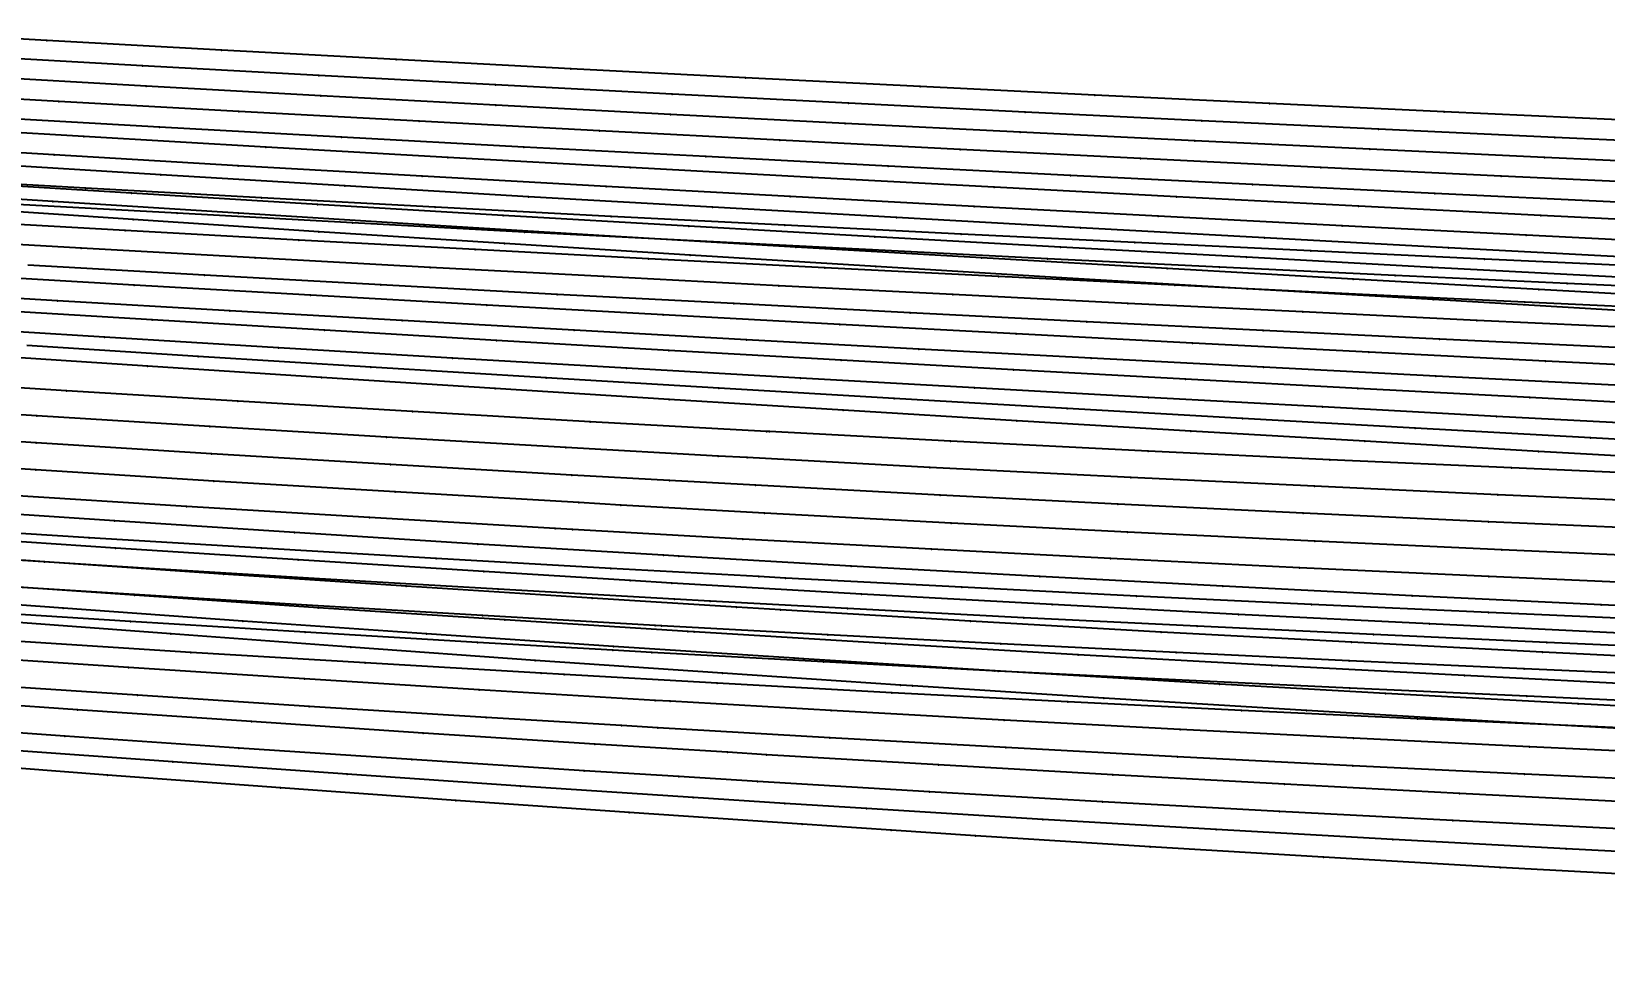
# Model space of a CAD drawing. Extents: x -2408 to 1029, y -526 to 2095.
# Drawn here: x -1537.6 to -1400.2, y 122.3 to 203.4 of the extents above; entities that cross this region are included whole.
import ezdxf

# ---------------------------------------------------------------- set-up
doc = ezdxf.new("R2010")
doc.units = 0

# ---------------------------------------------------------------- blocks, each defined once
blk = doc.blocks.new(' -30')
at = {"layer": '1'}
for points in [[(-670.25476, 274.029992), (-685.455338, 274.570903), (-700.850559, 275.130612), (-700.958405, 275.13464), (-716.031511, 275.698517), (-731.425494, 276.292017), (-746.605074, 276.894467), (-761.997639, 277.522856), (-777.175821, 278.159878), (-792.566917, 278.823549), (-807.743544, 279.49549), (-823.13305, 280.194691), (-838.308092, 280.90181), (-853.695957, 281.63683), (-868.869309, 282.379407), (-884.255389, 283.150527), (-899.427008, 283.928857), (-914.811212, 284.736362), (-929.981001, 285.55068), (-945.363241, 286.394851), (-960.743683, 287.25764)], [(-740.545866, -283.142199), (-755.919862, -282.450756), (-771.200627, -281.788465), (-786.597999, -281.140621), (-801.88015, -280.51132), (-817.299696, -279.884333), (-832.58227, -279.265012), (-848.022402, -278.63554), (-863.304405, -278.003055), (-878.763381, -277.348024), (-894.043868, -276.679726), (-909.520237, -275.975179), (-924.797993, -275.246623), (-940.074012, -274.48242), (-955.469032, -273.674483), (-957.810669, -273.548374), (-970.741257, -272.837722), (-985.991134, -271.970428), (-1001.25985, -271.072241), (-1016.303678, -270.159495), (-1031.56907, -269.206516)]]:
    blk.add_lwpolyline(points, dxfattribs=at)
at = {"layer": '14'}
for points in [[(-672.884642, 286.83089), (-688.15919, 287.376346), (-700.958176, 287.844696), (-704.484245, 287.973715), (-719.757559, 288.549921), (-735.030142, 289.143388), (-750.301972, 289.754185), (-765.57299, 290.382381), (-780.84325, 291.028048), (-796.112693, 291.691255), (-811.381297, 292.372071), (-826.64904, 293.070568), (-841.915902, 293.786813), (-857.181859, 294.520879), (-872.446892, 295.272833), (-887.710977, 296.042747), (-902.974095, 296.830689), (-918.236184, 297.636729), (-933.497299, 298.460939), (-948.757382, 299.303388), (-962.604523, 300.083733)], [(-733.375258, -270.761336), (-749.239609, -270.035024), (-765.105553, -269.338122), (-780.972669, -268.664248), (-796.840762, -268.007014), (-812.709408, -267.360039), (-828.578263, -266.71694), (-844.446979, -266.071333), (-860.315134, -265.416838), (-876.182533, -264.747066), (-892.048754, -264.055635), (-907.913451, -263.336164), (-923.7762, -262.582272), (-941.068247, -261.714579), (-956.86877, -260.880383), (-957.126389, -260.86647), (-972.553443, -260.016254), (-988.060526, -259.129009), (-1003.328049, -258.225478), (-1018.294121, -257.312485), (-1035.2909, -256.244481)]]:
    blk.add_lwpolyline(points, dxfattribs=at)
at = {"layer": '3'}
for p in [(-948.757382, 299.303388), (-933.497299, 298.460939), (-918.236184, 297.636729), (-902.974095, 296.830689), (-887.710977, 296.042747), (-872.446892, 295.272833), (-857.181859, 294.520879), (-841.915902, 293.786813), (-826.64904, 293.070568), (-945.363241, 286.394851), (-929.981001, 285.55068), (-914.811212, 284.736362), (-899.427008, 283.928857), (-884.255389, 283.150527), (-868.869309, 282.379407), (-853.695957, 281.63683), (-838.308092, 280.90181), (-823.13305, 280.194691), (-1018.294121, -257.312485), (-1003.328049, -258.225478), (-988.060526, -259.129009), (-972.553443, -260.016254), (-957.126389, -260.86647), (-956.86877, -260.880383), (-941.068247, -261.714579), (-923.7762, -262.582272), (-907.913451, -263.336164), (-892.048754, -264.055635), (-1016.303678, -270.159495), (-1001.25985, -271.072241), (-985.991134, -271.970428), (-970.741257, -272.837722), (-957.810669, -273.548374), (-955.469032, -273.674483), (-940.074012, -274.48242), (-924.797993, -275.246623), (-909.520237, -275.975179), (-894.043868, -276.679726)]:
    blk.add_point(p, dxfattribs=at)
at = {"layer": '4'}
for p in [(-957.126389, -260.86647), (-957.810669, -273.548374)]:
    blk.add_point(p, dxfattribs=at)
blk = doc.blocks.new(' -31')
at = {"layer": '1'}
for points in [[(-663.991401, 271.198233), (-679.384302, 271.773426), (-694.415989, 272.342519), (-700.958405, 272.5951), (-709.764956, 272.935074), (-724.795652, 273.529554), (-740.344061, 274.159765), (-755.173561, 274.775202), (-770.202478, 275.413489), (-785.549544, 276.080779), (-800.577175, 276.749601), (-815.923408, 277.448584), (-830.949565, 278.148891), (-846.294832, 278.880578), (-861.319423, 279.613387), (-876.663651, 280.378803), (-891.686577, 281.145113), (-907.02969, 281.945307), (-922.050825, 282.746123), (-937.392746, 283.582062), (-952.411943, 284.418389)], [(-736.937899, -285.790686), (-752.358094, -285.071968), (-767.404683, -284.398666), (-782.827206, -283.731496), (-798.250467, -283.081525), (-813.321694, -282.457211), (-828.745615, -281.823474), (-843.839067, -281.202679), (-859.262705, -280.56173), (-874.376563, -279.921436), (-889.798955, -279.249807), (-904.931591, -278.567229), (-920.351476, -277.841485), (-935.501224, -277.092704), (-950.917432, -276.292682), (-962.914429, -275.644817), (-966.01626, -275.473851), (-981.428758, -274.60417), (-996.558775, -273.719373), (-1011.967625, -272.788666), (-1027.153644, -271.843779)]]:
    blk.add_lwpolyline(points, dxfattribs=at)
at = {"layer": '14'}
for points in [[(-661.554576, 283.816431), (-676.992388, 284.392583), (-692.429955, 284.975729), (-700.958176, 285.304661), (-708.951361, 285.612984), (-724.387761, 286.223535), (-739.82349, 286.849095), (-755.258519, 287.489931), (-770.692819, 288.146307), (-786.12636, 288.818491), (-801.559115, 289.506749), (-816.991055, 290.211347), (-832.422151, 290.932552), (-847.852374, 291.670628), (-863.281695, 292.425844), (-878.710086, 293.198464), (-894.137517, 293.988756), (-909.563961, 294.796985), (-924.989389, 295.623417), (-940.413771, 296.46832), (-955.837078, 297.331958)], [(-733.758208, -273.228341), (-749.787063, -272.476186), (-765.817707, -271.756201), (-781.849769, -271.061654), (-797.882875, -270.38581), (-813.916575, -269.721941), (-829.95065, -269.063307), (-845.984649, -268.403178), (-862.018199, -267.734821), (-878.050928, -267.051504), (-894.082461, -266.346494), (-910.112427, -265.613057), (-926.140451, -264.84446), (-943.708059, -263.954536), (-959.67301, -263.103139), (-962.218704, -262.963848), (-975.521006, -262.220892), (-991.189569, -261.314786), (-1006.616222, -260.391812), (-1021.738486, -259.458959), (-1038.913005, -258.367476)]]:
    blk.add_lwpolyline(points, dxfattribs=at)
at = {"layer": '3'}
for p in [(-940.413771, 296.46832), (-924.989389, 295.623417), (-909.563961, 294.796985), (-894.137517, 293.988756), (-878.710086, 293.198464), (-863.281695, 292.425844), (-847.852374, 291.670628), (-832.422151, 290.932552), (-816.991055, 290.211347), (-937.392746, 283.582062), (-922.050825, 282.746123), (-907.02969, 281.945307), (-891.686577, 281.145113), (-876.663651, 280.378803), (-861.319423, 279.613387), (-846.294832, 278.880578), (-830.949565, 278.148891), (-815.923408, 277.448584), (-1021.738486, -259.458959), (-1006.616222, -260.391812), (-991.189569, -261.314786), (-975.521006, -262.220892), (-962.218704, -262.963848), (-959.67301, -263.103139), (-943.708059, -263.954536), (-926.140451, -264.84446), (-910.112427, -265.613057), (-894.082461, -266.346494), (-1011.967625, -272.788666), (-996.558775, -273.719373), (-981.428758, -274.60417), (-966.01626, -275.473851), (-962.914429, -275.644817), (-950.917432, -276.292682), (-935.501224, -277.092704), (-920.351476, -277.841485), (-904.931591, -278.567229), (-889.798955, -279.249807)]:
    blk.add_point(p, dxfattribs=at)
at = {"layer": '4'}
for p in [(-962.218704, -262.963848), (-962.914429, -275.644817)]:
    blk.add_point(p, dxfattribs=at)
blk = doc.blocks.new(' -32')
at = {"layer": '1'}
for points in [[(-666.662289, 268.69081), (-682.151071, 269.301665), (-697.323176, 269.906072), (-700.958405, 270.05312), (-712.73454, 270.529508), (-727.905782, 271.155055), (-743.317423, 271.802961), (-758.487586, 272.453098), (-773.899276, 273.126671), (-789.068344, 273.803053), (-804.47995, 274.504324), (-819.647727, 275.208778), (-835.059173, 275.939517), (-850.225541, 276.673821), (-865.636636, 277.435861), (-880.801455, 278.201807), (-896.212141, 278.99698), (-911.375219, 279.796369), (-926.785364, 280.626483), (-941.946547, 281.461052), (-956.984562, 282.306893)], [(-740.958612, -288.077982), (-756.075592, -287.363959), (-771.277737, -286.674672), (-786.396985, -286.012042), (-801.624435, -285.361817), (-816.744937, -284.72732), (-831.492069, -284.113688), (-847.116812, -283.463143), (-862.237199, -282.827295), (-877.50982, -282.172792), (-892.628992, -281.507035), (-907.921282, -280.80981), (-923.038039, -280.090857), (-938.34811, -279.326425), (-953.461204, -278.534516), (-968.019562, -277.738285), (-968.548114, -277.70878), (-983.657405, -276.848649), (-998.99178, -275.944104), (-1014.097598, -275.023821), (-1029.500188, -274.057041)]]:
    blk.add_lwpolyline(points, dxfattribs=at)
at = {"layer": '14'}
for points in [[(-664.533444, 281.316991), (-679.815728, 281.919179), (-695.097778, 282.526773), (-700.958176, 282.763557), (-710.965847, 283.167907), (-726.246973, 283.797153), (-741.527498, 284.438462), (-756.807462, 285.092287), (-772.086791, 285.759077), (-787.365413, 286.439283), (-802.643368, 287.133357), (-817.920583, 287.841749), (-833.196983, 288.564909), (-848.472609, 289.30329), (-863.747389, 290.057343), (-879.021247, 290.827515), (-894.294226, 291.614262), (-909.566251, 292.418033), (-924.837249, 293.239277), (-940.107261, 294.078448), (-955.376213, 294.935996)], [(-733.782751, -275.713053), (-749.976035, -274.934217), (-766.171398, -274.190461), (-782.368289, -273.474709), (-798.566457, -272.779873), (-814.76535, -272.098878), (-830.96472, -271.424635), (-847.16409, -270.750068), (-863.362982, -270.068096), (-879.561149, -269.371632), (-895.758037, -268.6536), (-911.953397, -267.906913), (-928.146678, -267.124496), (-943.652668, -266.335676), (-959.795608, -265.473073), (-967.311859, -265.057926), (-975.830996, -264.577513), (-991.695618, -263.656159), (-1007.326559, -262.716159), (-1022.660679, -261.76467), (-1037.634846, -260.808854)]]:
    blk.add_lwpolyline(points, dxfattribs=at)
at = {"layer": '3'}
for p in [(-940.107261, 294.078448), (-924.837249, 293.239277), (-909.566251, 292.418033), (-894.294226, 291.614262), (-879.021247, 290.827515), (-863.747389, 290.057343), (-848.472609, 289.30329), (-833.196983, 288.564909), (-817.920583, 287.841749), (-941.946547, 281.461052), (-926.785364, 280.626483), (-911.375219, 279.796369), (-896.212141, 278.99698), (-880.801455, 278.201807), (-865.636636, 277.435861), (-850.225541, 276.673821), (-835.059173, 275.939517), (-819.647727, 275.208778), (-1022.660679, -261.76467), (-1007.326559, -262.716159), (-991.695618, -263.656159), (-975.830996, -264.577513), (-967.311859, -265.057926), (-959.795608, -265.473073), (-943.652668, -266.335676), (-928.146678, -267.124496), (-911.953397, -267.906913), (-895.758037, -268.6536), (-1014.097598, -275.023821), (-998.99178, -275.944104), (-983.657405, -276.848649), (-968.548114, -277.70878), (-968.019562, -277.738285), (-953.461204, -278.534516), (-938.34811, -279.326425), (-923.038039, -280.090857), (-907.921282, -280.80981), (-892.628992, -281.507035)]:
    blk.add_point(p, dxfattribs=at)
at = {"layer": '4'}
for p in [(-967.311859, -265.057926), (-968.019562, -277.738285)]:
    blk.add_point(p, dxfattribs=at)
blk = doc.blocks.new(' -33')
at = {"layer": '1'}
for points in [[(-671.344231, 266.279177), (-686.622937, 266.912557), (-700.958405, 267.510967), (-701.921743, 267.551173), (-717.110963, 268.192671), (-732.409045, 268.848295), (-747.599299, 269.509138), (-762.896495, 270.184946), (-778.087638, 270.867003), (-793.383812, 271.565476), (-808.575655, 272.271407), (-823.870654, 272.99504), (-839.063048, 273.727273), (-854.356761, 274.478567), (-869.649699, 275.244669), (-884.841734, 276.021034), (-900.133067, 276.818529), (-915.325372, 277.62744), (-930.614924, 278.458806), (-945.80732, 279.302658), (-961.094837, 280.170434)], [(-740.070403, -290.597654), (-755.323933, -289.857647), (-770.694346, -289.143916), (-785.950538, -288.461129), (-801.347675, -287.791684), (-816.605275, -287.141625), (-832.027522, -286.491831), (-847.285475, -285.850042), (-862.543218, -285.20321), (-877.988219, -284.537079), (-893.244742, -283.861903), (-908.710519, -283.153938), (-923.964632, -282.425818), (-939.449062, -281.649797), (-954.699437, -280.847467), (-969.703929, -280.022424), (-973.123016, -279.829655), (-984.950427, -279.149841), (-1000.008426, -278.256658), (-1015.251317, -277.322731), (-1030.42018, -276.365)]]:
    blk.add_lwpolyline(points, dxfattribs=at)
at = {"layer": '14'}
for points in [[(-662.967979, 278.643438), (-678.7318, 279.295986), (-694.495504, 279.951211), (-700.958176, 280.222874), (-711.407599, 280.662104), (-727.170485, 281.334524), (-742.932859, 282.01716), (-758.694676, 282.710698), (-774.455927, 283.415829), (-790.216489, 284.133233), (-805.976357, 284.863601), (-821.735482, 285.607619), (-837.493821, 286.365973), (-853.251364, 287.139351), (-869.007989, 287.928438), (-884.76369, 288.733921), (-900.51842, 289.556488), (-916.272132, 290.396824), (-932.024821, 291.255619), (-947.776362, 292.133555), (-963.526749, 293.03132)], [(-748.155236, -277.486223), (-764.515007, -276.713849), (-780.876641, -275.97322), (-797.239631, -275.256876), (-813.603698, -274.557347), (-829.968258, -273.867177), (-846.333034, -273.178896), (-862.697518, -272.485043), (-879.061203, -271.77816), (-895.42381, -271.050776), (-911.784756, -270.295435), (-928.143763, -269.504667), (-943.54103, -268.721465), (-959.860649, -267.848624), (-972.405014, -267.149811), (-976.08208, -266.940595), (-992.141825, -266.004694), (-1007.976158, -265.048251), (-1023.521357, -264.078597), (-1038.713918, -263.103048)]]:
    blk.add_lwpolyline(points, dxfattribs=at)
at = {"layer": '3'}
for p in [(-947.776362, 292.133555), (-932.024821, 291.255619), (-916.272132, 290.396824), (-900.51842, 289.556488), (-884.76369, 288.733921), (-869.007989, 287.928438), (-853.251364, 287.139351), (-837.493821, 286.365973), (-821.735482, 285.607619), (-945.80732, 279.302658), (-930.614924, 278.458806), (-915.325372, 277.62744), (-900.133067, 276.818529), (-884.841734, 276.021034), (-869.649699, 275.244669), (-854.356761, 274.478567), (-839.063048, 273.727273), (-823.870654, 272.99504), (-1023.521357, -264.078597), (-1007.976158, -265.048251), (-992.141825, -266.004694), (-976.08208, -266.940595), (-972.405014, -267.149811), (-959.860649, -267.848624), (-943.54103, -268.721465), (-928.143763, -269.504667), (-911.784756, -270.295435), (-895.42381, -271.050776), (-1015.251317, -277.322731), (-1000.008426, -278.256658), (-984.950427, -279.149841), (-973.123016, -279.829655), (-969.703929, -280.022424), (-954.699437, -280.847467), (-939.449062, -281.649797), (-923.964632, -282.425818), (-908.710519, -283.153938), (-893.244742, -283.861903)]:
    blk.add_point(p, dxfattribs=at)
at = {"layer": '4'}
for p in [(-972.405014, -267.149811), (-973.123016, -279.829655)]:
    blk.add_point(p, dxfattribs=at)
blk = doc.blocks.new(' -34')
at = {"layer": '1'}
for points in [[(-673.310691, 263.767534), (-688.346205, 264.420255), (-700.958405, 264.969692), (-703.779921, 265.092619), (-719.18269, 265.768612), (-734.615851, 266.452935), (-750.020513, 267.143665), (-765.452986, 267.843916), (-780.8594, 268.552108), (-796.290946, 269.271493), (-811.722021, 270.001724), (-827.12935, 270.74248), (-842.559285, 271.496821), (-857.967792, 272.263431), (-873.396347, 273.0452), (-888.805845, 273.840977), (-904.232803, 274.653487), (-919.643145, 275.481778), (-935.068277, 276.328321), (-950.479376, 277.192315)], [(-735.892945, -293.289625), (-751.282725, -292.515013), (-766.30968, -291.793504), (-781.702573, -291.08384), (-797.096529, -290.397559), (-812.152426, -289.742886), (-827.547588, -289.084129), (-842.629487, -288.443162), (-858.02474, -287.787078), (-873.130701, -287.135416), (-888.525021, -286.457104), (-903.652986, -285.770646), (-919.045172, -285.045524), (-934.193097, -284.298782), (-949.581788, -283.501829), (-964.849556, -282.67344), (-978.226776, -281.917915), (-980.234234, -281.802241), (-995.616874, -280.897041), (-1010.84555, -279.969732), (-1026.224543, -279.003418)]]:
    blk.add_lwpolyline(points, dxfattribs=at)
at = {"layer": '14'}
for points in [[(-667.122547, 276.210871), (-683.049291, 276.90214), (-700.958176, 277.681198), (-701.25124, 277.693948), (-716.082292, 278.34431), (-732.008379, 279.049466), (-747.933998, 279.762512), (-763.859133, 280.484359), (-779.783726, 281.215919), (-795.707724, 281.958102), (-811.631069, 282.711818), (-827.553705, 283.477979), (-843.475616, 284.257496), (-859.396668, 285.051278), (-875.316845, 285.860235), (-891.23609, 286.68528), (-907.154347, 287.527322), (-923.071561, 288.387272), (-938.987676, 289.266041), (-954.902674, 290.164542)], [(-748.67503, -279.928044), (-765.199451, -279.131692), (-781.725946, -278.369802), (-798.254052, -277.63453), (-814.783307, -276.918032), (-831.313248, -276.212463), (-847.843414, -275.509981), (-864.373419, -274.802738), (-880.902647, -274.082896), (-897.430713, -273.342608), (-913.957154, -272.57403), (-930.481509, -271.769319), (-946.126004, -270.967182), (-962.610425, -270.077926), (-977.497482, -269.238701), (-978.995736, -269.15243), (-995.217702, -268.19819), (-1011.212086, -267.222703), (-1026.914653, -266.233465)]]:
    blk.add_lwpolyline(points, dxfattribs=at)
at = {"layer": '3'}
for p in [(-938.987676, 289.266041), (-923.071561, 288.387272), (-907.154347, 287.527322), (-891.23609, 286.68528), (-875.316845, 285.860235), (-859.396668, 285.051278), (-843.475616, 284.257496), (-827.553705, 283.477979), (-935.068277, 276.328321), (-919.643145, 275.481778), (-904.232803, 274.653487), (-888.805845, 273.840977), (-873.396347, 273.0452), (-857.967792, 272.263431), (-842.559285, 271.496821), (-827.12935, 270.74248), (-1011.212086, -267.222703), (-995.217702, -268.19819), (-978.995736, -269.15243), (-977.497482, -269.238701), (-962.610425, -270.077926), (-946.126004, -270.967182), (-930.481509, -271.769319), (-913.957154, -272.57403), (-897.430713, -273.342608), (-1010.84555, -279.969732), (-995.616874, -280.897041), (-980.234234, -281.802241), (-978.226776, -281.917915), (-964.849556, -282.67344), (-949.581788, -283.501829), (-934.193097, -284.298782), (-919.045172, -285.045524), (-903.652986, -285.770646), (-888.525021, -286.457104)]:
    blk.add_point(p, dxfattribs=at)
at = {"layer": '4'}
for p in [(-977.497482, -269.238701), (-978.226776, -281.917915)]:
    blk.add_point(p, dxfattribs=at)
blk = doc.blocks.new(' -35')
at = {"layer": '1'}
for points in [[(-667.770154, 260.911265), (-683.23861, 261.617552), (-698.66741, 262.322504), (-700.958405, 262.427711), (-714.064389, 263.029557), (-729.49281, 263.744003), (-744.89203, 264.463864), (-760.319735, 265.192516), (-775.720942, 265.928298), (-791.14785, 266.674669), (-806.574224, 267.431279), (-821.976648, 268.197837), (-837.401858, 268.977573), (-852.805685, 269.769164), (-868.22956, 270.575636), (-883.634603, 271.395855), (-899.056869, 272.232659), (-914.463003, 273.085155), (-929.883364, 273.955878), (-945.290388, 274.844118), (-960.708578, 275.752349)], [(-745.801521, -295.231097), (-760.809693, -294.470697), (-776.202845, -293.722761), (-791.597219, -293.000645), (-806.635484, -292.313985), (-822.031315, -291.623793), (-837.096648, -290.954715), (-852.492776, -290.27093), (-867.583074, -289.594416), (-882.978356, -288.891491), (-898.091395, -288.182923), (-913.484576, -287.435701), (-928.618271, -286.668805), (-944.007854, -285.850953), (-959.108642, -285.010879), (-973.190689, -284.194622), (-974.494042, -284.117539), (-989.877375, -283.189174), (-1005.139104, -282.236163), (-1020.518526, -281.245303), (-1035.917054, -280.223952)]]:
    blk.add_lwpolyline(points, dxfattribs=at)
at = {"layer": '14'}
for points in [[(-678.505791, 274.114774), (-694.427731, 274.841612), (-700.958176, 275.141201), (-710.940407, 275.599112), (-726.861784, 276.335499), (-742.782764, 277.078817), (-758.703323, 277.830058), (-774.623325, 278.590209), (-790.542746, 279.360261), (-806.461523, 280.141206), (-822.379635, 280.934034), (-838.296942, 281.739734), (-854.213423, 282.559297), (-870.129014, 283.393713), (-886.043694, 284.243975), (-901.957324, 285.111069), (-917.869881, 285.995987), (-933.781303, 286.899721), (-949.691567, 287.823262), (-965.600536, 288.767596)], [(-743.149308, -282.651928), (-759.666823, -281.811773), (-776.186742, -281.009095), (-792.708424, -280.235858), (-809.231455, -279.484014), (-825.755344, -278.745518), (-842.279602, -278.012328), (-858.803738, -277.276399), (-875.327339, -276.529683), (-891.849761, -275.764143), (-908.370591, -274.971733), (-924.88934, -274.144407), (-940.875508, -273.302877), (-957.363445, -272.389503), (-972.443008, -271.51638), (-973.761162, -271.438436), (-990.00323, -270.457451), (-1006.023998, -269.454333), (-1021.758036, -268.436859), (-1037.139843, -267.412805)]]:
    blk.add_lwpolyline(points, dxfattribs=at)
at = {"layer": '3'}
for p in [(-949.691567, 287.823262), (-933.781303, 286.899721), (-917.869881, 285.995987), (-901.957324, 285.111069), (-886.043694, 284.243975), (-870.129014, 283.393713), (-854.213423, 282.559297), (-838.296942, 281.739734), (-822.379635, 280.934034), (-945.290388, 274.844118), (-929.883364, 273.955878), (-914.463003, 273.085155), (-899.056869, 272.232659), (-883.634603, 271.395855), (-868.22956, 270.575636), (-852.805685, 269.769164), (-837.401858, 268.977573), (-821.976648, 268.197837), (-1021.758036, -268.436859), (-1006.023998, -269.454333), (-990.00323, -270.457451), (-973.761162, -271.438436), (-972.443008, -271.51638), (-957.363445, -272.389503), (-940.875508, -273.302877), (-924.88934, -274.144407), (-908.370591, -274.971733), (-891.849761, -275.764143), (-1020.518526, -281.245303), (-1005.139104, -282.236163), (-989.877375, -283.189174), (-974.494042, -284.117539), (-973.190689, -284.194622), (-959.108642, -285.010879), (-944.007854, -285.850953), (-928.618271, -286.668805), (-913.484576, -287.435701), (-898.091395, -288.182923)]:
    blk.add_point(p, dxfattribs=at)
at = {"layer": '4'}
for p in [(-972.443008, -271.51638), (-973.190689, -284.194622)]:
    blk.add_point(p, dxfattribs=at)
blk = doc.blocks.new(' -36')
at = {"layer": '1'}
for points in [[(-665.89577, 258.217028), (-681.056175, 258.940038), (-696.114135, 259.655706), (-700.958405, 259.886036), (-711.172054, 260.371638), (-726.213128, 261.08938), (-741.270753, 261.811643), (-756.314975, 262.537789), (-771.372108, 263.270087), (-786.419159, 264.008489), (-801.475582, 264.754972), (-816.52521, 265.509732), (-831.58075, 266.27441), (-846.6327, 267.049545), (-861.68706, 267.836459), (-876.741146, 268.636017), (-891.794168, 269.44919), (-906.850228, 270.277237), (-921.901515, 271.120735), (-936.959364, 271.981267), (-952.008733, 272.858967), (-967.056983, 273.755495)], [(-748.167634, -297.577712), (-763.338846, -296.79844), (-778.351493, -296.05933), (-793.553311, -295.337039), (-808.56811, -294.643233), (-823.583522, -293.962674), (-838.814652, -293.279547), (-853.830428, -292.606893), (-869.087782, -291.91782), (-884.102765, -291.228094), (-899.384049, -290.508166), (-914.397063, -289.776621), (-929.700036, -288.998858), (-944.709607, -288.199649), (-960.104271, -287.341486), (-975.109699, -286.4678), (-978.296661, -286.277752), (-990.113113, -285.56012), (-1005.598166, -284.59047), (-1020.597708, -283.621117), (-1035.747184, -282.613356)]]:
    blk.add_lwpolyline(points, dxfattribs=at)
at = {"layer": '14'}
for points in [[(-678.272869, 271.521964), (-694.357748, 272.286412), (-700.958176, 272.600288), (-711.086961, 273.081981), (-727.171594, 273.849856), (-743.255914, 274.621901), (-759.339923, 275.399351), (-775.42351, 276.183433), (-791.506564, 276.975376), (-807.589087, 277.776415), (-823.670968, 278.587777), (-839.752134, 279.410694), (-855.832473, 280.246393), (-871.911987, 281.096108), (-887.990566, 281.961069), (-904.068135, 282.842505), (-920.144584, 283.741645), (-936.219915, 284.659723), (-952.294017, 285.597968), (-968.366778, 286.557607)], [(-740.834089, -285.249746), (-757.515704, -284.376837), (-774.200055, -283.545769), (-790.886463, -282.748107), (-807.574558, -281.975401), (-824.263738, -281.21921), (-840.953402, -280.471095), (-857.643179, -279.722607), (-874.332467, -278.965305), (-891.020666, -278.190751), (-907.707404, -277.390494), (-924.392004, -276.556099), (-940.653292, -275.701839), (-957.314978, -274.779548), (-973.896628, -273.817123), (-977.53685, -273.600216), (-990.332004, -272.822526), (-1006.555167, -271.8037), (-1022.499956, -270.768605), (-1038.100212, -269.725196)]]:
    blk.add_lwpolyline(points, dxfattribs=at)
at = {"layer": '3'}
for p in [(-952.294017, 285.597968), (-936.219915, 284.659723), (-920.144584, 283.741645), (-904.068135, 282.842505), (-887.990566, 281.961069), (-871.911987, 281.096108), (-855.832473, 280.246393), (-839.752134, 279.410694), (-823.670968, 278.587777), (-952.008733, 272.858967), (-936.959364, 271.981267), (-921.901515, 271.120735), (-906.850228, 270.277237), (-891.794168, 269.44919), (-876.741146, 268.636017), (-861.68706, 267.836459), (-846.6327, 267.049545), (-831.58075, 266.27441), (-1022.499956, -270.768605), (-1006.555167, -271.8037), (-990.332004, -272.822526), (-977.53685, -273.600216), (-973.896628, -273.817123), (-957.314978, -274.779548), (-940.653292, -275.701839), (-924.392004, -276.556099), (-907.707404, -277.390494), (-1020.597708, -283.621117), (-1005.598166, -284.59047), (-990.113113, -285.56012), (-978.296661, -286.277752), (-975.109699, -286.4678), (-960.104271, -287.341486), (-944.709607, -288.199649), (-929.700036, -288.998858), (-914.397063, -289.776621), (-899.384049, -290.508166)]:
    blk.add_point(p, dxfattribs=at)
at = {"layer": '4'}
for p in [(-977.53685, -273.600216), (-978.296661, -286.277752)]:
    blk.add_point(p, dxfattribs=at)
blk = doc.blocks.new(' -37')
at = {"layer": '1'}
for points in [[(-676.93927, 256.148676), (-692.006398, 256.898771), (-700.958405, 257.343826), (-707.025654, 257.645473), (-722.092817, 258.396088), (-737.159846, 259.149465), (-752.182522, 259.904338), (-767.249065, 260.666223), (-782.274922, 261.431962), (-797.340842, 262.206754), (-812.369545, 262.98769), (-827.43457, 263.779673), (-842.465873, 264.58011), (-857.529744, 265.393614), (-872.563383, 266.217868), (-887.625836, 267.057193), (-902.66169, 267.909603), (-917.722421, 268.779092), (-932.760292, 269.663929), (-947.819032, 270.567764), (-962.876601, 271.490607)], [(-758.309054, -299.473766), (-773.32178, -298.696695), (-788.505547, -297.939125), (-803.520748, -297.211722), (-818.536674, -296.499533), (-833.750777, -295.786958), (-848.767308, -295.086083), (-864.008634, -294.370643), (-879.024432, -293.655535), (-894.290599, -292.911751), (-909.304442, -292.156997), (-924.59299, -291.357248), (-939.603383, -290.536247), (-954.847641, -289.664205), (-969.853688, -288.767711), (-973.26416, -288.55896), (-984.857613, -287.83633), (-999.854355, -286.873429), (-1014.854318, -285.880086), (-1030.060748, -284.843583), (-1045.056864, -283.793714)]]:
    blk.add_lwpolyline(points, dxfattribs=at)
at = {"layer": '14'}
for points in [[(-673.685649, 268.702114), (-689.765586, 269.502964), (-700.958176, 270.059471), (-705.923088, 270.306326), (-722.002954, 271.107454), (-738.082595, 271.911665), (-754.161929, 272.720273), (-770.240877, 273.534593), (-786.319319, 274.355939), (-802.397254, 275.185629), (-818.474561, 276.024976), (-834.55116, 276.875295), (-850.626972, 277.737901), (-866.701916, 278.614109), (-882.775913, 279.505234), (-898.848881, 280.41259), (-914.92074, 281.337493), (-930.991411, 282.281258), (-947.060813, 283.245199), (-963.128866, 284.230631)], [(-751.933622, -287.095371), (-768.611054, -286.220439), (-785.290886, -285.381982), (-801.972565, -284.571351), (-818.655535, -283.779897), (-835.339243, -282.998972), (-852.023132, -282.219925), (-868.706649, -281.434108), (-885.389239, -280.632872), (-902.070347, -279.807568), (-918.749418, -278.949547), (-935.377298, -278.05285), (-952.039503, -277.106422), (-968.631173, -276.118252), (-972.484207, -275.882607), (-985.084917, -275.096591), (-1001.333343, -274.049686), (-1017.309061, -272.985787), (-1032.94468, -271.913143), (-1048.172808, -270.840002)]]:
    blk.add_lwpolyline(points, dxfattribs=at)
at = {"layer": '3'}
for p in [(-947.060813, 283.245199), (-930.991411, 282.281258), (-914.92074, 281.337493), (-898.848881, 280.41259), (-882.775913, 279.505234), (-866.701916, 278.614109), (-850.626972, 277.737901), (-834.55116, 276.875295), (-947.819032, 270.567764), (-932.760292, 269.663929), (-917.722421, 268.779092), (-902.66169, 267.909603), (-887.625836, 267.057193), (-872.563383, 266.217868), (-857.529744, 265.393614), (-842.465873, 264.58011), (-827.43457, 263.779673), (-1032.94468, -271.913143), (-1017.309061, -272.985787), (-1001.333343, -274.049686), (-985.084917, -275.096591), (-972.484207, -275.882607), (-968.631173, -276.118252), (-952.039503, -277.106422), (-935.377298, -278.05285), (-918.749418, -278.949547), (-902.070347, -279.807568), (-1030.060748, -284.843583), (-1014.854318, -285.880086), (-999.854355, -286.873429), (-984.857613, -287.83633), (-973.26416, -288.55896), (-969.853688, -288.767711), (-954.847641, -289.664205), (-939.603383, -290.536247), (-924.59299, -291.357248), (-909.304442, -292.156997)]:
    blk.add_point(p, dxfattribs=at)
at = {"layer": '4'}
for p in [(-972.484207, -275.882607), (-973.26416, -288.55896)]:
    blk.add_point(p, dxfattribs=at)
blk = doc.blocks.new(' -38')
at = {"layer": '1'}
for points in [[(-678.400743, 253.63828), (-693.596985, 254.423289), (-700.958405, 254.801903), (-708.790504, 255.204707), (-723.986963, 255.985161), (-739.185081, 256.765925), (-754.38145, 257.548026), (-769.577678, 258.332843), (-784.779864, 259.122013), (-799.975604, 259.916178), (-815.181526, 260.71749), (-830.37652, 261.526127), (-845.585904, 262.344741), (-860.779817, 263.173013), (-875.992363, 264.01409), (-891.184919, 264.867131), (-906.400353, 265.735861), (-921.591193, 266.618844), (-936.809316, 267.520333), (-951.998077, 268.438282), (-967.125657, 269.37213)], [(-758.075718, -301.944801), (-773.399218, -301.136858), (-788.545856, -300.368836), (-803.901861, -299.614491), (-819.050592, -298.887607), (-834.43729, -298.160009), (-849.586625, -297.447432), (-865.001643, -296.7193), (-880.150395, -295.994101), (-895.591151, -295.238477), (-910.738088, -294.474357), (-925.883388, -293.680152), (-941.345345, -292.831344), (-956.486473, -291.961364), (-971.499036, -291.06111), (-978.36731, -290.637188), (-986.635753, -290.117361), (-1001.70109, -289.145004), (-1016.833677, -288.137269), (-1032.01982, -287.096086), (-1047.148505, -286.030428)]]:
    blk.add_lwpolyline(points, dxfattribs=at)
at = {"layer": '14'}
for points in [[(-673.40636, 266.096206), (-689.649124, 266.936609), (-700.958176, 267.518616), (-706.045429, 267.78042), (-722.28845, 268.61472), (-738.531393, 269.449101), (-754.774127, 270.28513), (-771.016632, 271.124384), (-787.258777, 271.96843), (-803.500468, 272.81884), (-819.741611, 273.677185), (-835.982111, 274.545036), (-852.221875, 275.423964), (-868.46077, 276.315538), (-884.698778, 277.221334), (-900.935768, 278.14292), (-917.171644, 279.081868), (-933.406313, 280.039747), (-949.639681, 281.018131), (-965.871653, 282.018589)], [(-758.094274, -289.225418), (-774.937379, -288.340786), (-791.783009, -287.492465), (-808.630421, -286.671395), (-825.479098, -285.868508), (-842.328523, -285.074731), (-859.177952, -284.281006), (-876.026946, -283.478259), (-892.874758, -282.65743), (-909.720873, -281.809449), (-926.564775, -280.925246), (-943.492519, -279.99092), (-960.303765, -279.013581), (-977.021177, -277.996097), (-977.577896, -277.961464), (-993.576629, -276.946905), (-1009.902298, -275.874424), (-1025.930063, -274.787092), (-1041.592026, -273.693331)]]:
    blk.add_lwpolyline(points, dxfattribs=at)
at = {"layer": '3'}
for p in [(-949.639681, 281.018131), (-933.406313, 280.039747), (-917.171644, 279.081868), (-900.935768, 278.14292), (-884.698778, 277.221334), (-868.46077, 276.315538), (-852.221875, 275.423964), (-835.982111, 274.545036), (-951.998077, 268.438282), (-936.809316, 267.520333), (-921.591193, 266.618844), (-906.400353, 265.735861), (-891.184919, 264.867131), (-875.992363, 264.01409), (-860.779817, 263.173013), (-845.585904, 262.344741), (-830.37652, 261.526127), (-1025.930063, -274.787092), (-1009.902298, -275.874424), (-993.576629, -276.946905), (-977.577896, -277.961464), (-977.021177, -277.996097), (-960.303765, -279.013581), (-943.492519, -279.99092), (-926.564775, -280.925246), (-909.720873, -281.809449), (-1032.01982, -287.096086), (-1016.833677, -288.137269), (-1001.70109, -289.145004), (-986.635753, -290.117361), (-978.36731, -290.637188), (-971.499036, -291.06111), (-956.486473, -291.961364), (-941.345345, -292.831344), (-925.883388, -293.680152), (-910.738088, -294.474357)]:
    blk.add_point(p, dxfattribs=at)
at = {"layer": '4'}
for p in [(-977.577896, -277.961464), (-978.36731, -290.637188)]:
    blk.add_point(p, dxfattribs=at)
blk = doc.blocks.new(' -39')
at = {"layer": '1'}
for points in [[(-674.34506, 250.826149), (-689.439303, 251.641245), (-700.958405, 252.259693), (-704.866081, 252.469499), (-719.960709, 253.277628), (-735.263471, 254.096098), (-750.358052, 254.903997), (-765.452569, 255.713795), (-780.759744, 256.538315), (-795.853856, 257.355978), (-811.16513, 258.191471), (-826.258502, 259.022408), (-841.573493, 259.874371), (-856.665797, 260.723997), (-871.984208, 261.597933), (-887.075163, 262.471661), (-902.396686, 263.373095), (-917.485887, 264.276339), (-932.810316, 265.210718), (-947.897412, 266.148805), (-962.878123, 267.09964)], [(-752.49541, -304.679408), (-767.799664, -303.830622), (-782.94627, -303.023743), (-798.284052, -302.23352), (-813.433039, -301.472699), (-828.802583, -300.71373), (-843.952571, -299.971422), (-859.351445, -299.215769), (-874.500963, -298.464427), (-889.926508, -297.684565), (-905.074158, -296.897283), (-920.220354, -296.08108), (-935.667878, -295.211581), (-950.809852, -294.320542), (-966.217809, -293.373758), (-973.337708, -292.923012), (-981.355062, -292.405988), (-996.453496, -291.406785), (-1011.586352, -290.373656), (-1026.833331, -289.302111), (-1041.962118, -288.209876)]]:
    blk.add_lwpolyline(points, dxfattribs=at)
at = {"layer": '14'}
for points in [[(-685.013277, 264.121277), (-700.958176, 264.978199), (-701.251297, 264.993954), (-717.09797, 265.842634), (-733.336093, 266.711163), (-749.574104, 267.580211), (-765.811938, 268.451439), (-782.049417, 269.326503), (-798.286477, 270.207067), (-814.523015, 271.094791), (-830.75893, 271.991334), (-846.99412, 272.898358), (-863.228521, 273.817524), (-879.461954, 274.750489), (-895.694355, 275.698916), (-911.925623, 276.664464), (-928.155655, 277.648795), (-944.38435, 278.653568), (-960.611642, 279.680446), (-976.837336, 280.731084)], [(-752.459181, -291.961093), (-769.295289, -291.030965), (-786.134141, -290.140385), (-802.975112, -289.280075), (-819.817577, -288.440756), (-836.660911, -287.61315), (-853.504488, -286.787977), (-870.347684, -285.95596), (-887.189874, -285.107818), (-904.030432, -284.234273), (-920.86881, -283.326043), (-935.383752, -282.508064), (-955.003023, -281.343338), (-971.732412, -280.299228), (-972.527618, -280.248508), (-988.308199, -279.22209), (-1004.661143, -278.120655), (-1020.721782, -277.003673), (-1036.420876, -275.879874), (-1051.689111, -274.757998)]]:
    blk.add_lwpolyline(points, dxfattribs=at)
at = {"layer": '3'}
for p in [(-960.611642, 279.680446), (-944.38435, 278.653568), (-928.155655, 277.648795), (-911.925623, 276.664464), (-895.694355, 275.698916), (-879.461954, 274.750489), (-863.228521, 273.817524), (-846.99412, 272.898358), (-830.75893, 271.991334), (-947.897412, 266.148805), (-932.810316, 265.210718), (-917.485887, 264.276339), (-902.396686, 263.373095), (-887.075163, 262.471661), (-871.984208, 261.597933), (-856.665797, 260.723997), (-841.573493, 259.874371), (-826.258502, 259.022408), (-1036.420876, -275.879874), (-1020.721782, -277.003673), (-1004.661143, -278.120655), (-988.308199, -279.22209), (-972.527618, -280.248508), (-971.732412, -280.299228), (-955.003023, -281.343338), (-935.383752, -282.508064), (-920.86881, -283.326043), (-904.030432, -284.234273), (-1026.833331, -289.302111), (-1011.586352, -290.373656), (-996.453496, -291.406785), (-981.355062, -292.405988), (-973.337708, -292.923012), (-966.217809, -293.373758), (-950.809852, -294.320542), (-935.667878, -295.211581), (-920.220354, -296.08108), (-905.074158, -296.897283)]:
    blk.add_point(p, dxfattribs=at)
at = {"layer": '4'}
for p in [(-972.527618, -280.248508), (-973.337708, -292.923012)]:
    blk.add_point(p, dxfattribs=at)
blk = doc.blocks.new(' -40')
at = {"layer": '1'}
for points in [[(-682.867847, 248.704368), (-698.068292, 249.55634), (-700.958405, 249.717598), (-713.345471, 250.408739), (-728.546204, 251.254813), (-743.717249, 252.098683), (-758.917951, 252.945091), (-774.093852, 253.792425), (-789.294234, 254.644871), (-804.474596, 255.501373), (-819.674311, 256.36559), (-834.858713, 257.23699), (-850.057422, 258.118705), (-865.245477, 259.010728), (-880.442857, 259.915671), (-895.634351, 260.834082), (-910.829951, 261.767998), (-926.024601, 262.718507), (-941.218038, 263.687017), (-956.410218, 264.675124), (-971.526668, 265.679355)], [(-762.727897, -306.518291), (-777.874429, -305.672126), (-793.193784, -304.8455), (-808.343116, -304.04993), (-823.695287, -303.258669), (-838.845717, -302.485477), (-854.228261, -301.701016), (-869.378455, -300.922029), (-884.788619, -300.116273), (-899.937006, -299.303937), (-915.083941, -298.463713), (-930.516783, -297.571525), (-945.659368, -296.657528), (-960.937013, -295.69493), (-968.30658, -295.216408), (-976.074691, -294.702645), (-991.204185, -293.676112), (-1006.337382, -292.617046), (-1021.644407, -291.514434), (-1036.773287, -290.395074), (-1052.214631, -289.223795)]]:
    blk.add_lwpolyline(points, dxfattribs=at)
at = {"layer": '14'}
for points in [[(-682.699218, 261.414959), (-698.932251, 262.324435), (-700.958176, 262.437439), (-714.228413, 263.177587), (-730.461674, 264.080988), (-746.694909, 264.98403), (-762.927931, 265.888456), (-779.160667, 266.796014), (-795.393007, 267.708453), (-811.624878, 268.62752), (-827.856095, 269.554958), (-844.086584, 270.492517), (-860.316236, 271.441944), (-876.544977, 272.404987), (-892.772622, 273.383389), (-908.999097, 274.3789), (-925.224293, 275.393266), (-941.448137, 276.428236), (-957.670443, 277.485554), (-972.942734, 278.503036)], [(-763.657387, -293.744825), (-780.489402, -292.810302), (-797.323738, -291.909145), (-814.15989, -291.031858), (-830.997123, -290.168956), (-847.834702, -289.310954), (-864.67212, -288.448358), (-881.508567, -287.571685), (-898.343535, -286.67144), (-915.176215, -285.738143), (-932.006099, -284.762296), (-949.702343, -283.682035), (-966.442483, -282.610792), (-967.476578, -282.543144), (-983.037741, -281.505133), (-999.417268, -280.374127), (-1015.510517, -279.226824), (-1031.246715, -278.072289), (-1046.555098, -276.919587)]]:
    blk.add_lwpolyline(points, dxfattribs=at)
at = {"layer": '3'}
for p in [(-957.670443, 277.485554), (-941.448137, 276.428236), (-925.224293, 275.393266), (-908.999097, 274.3789), (-892.772622, 273.383389), (-876.544977, 272.404987), (-860.316236, 271.441944), (-844.086584, 270.492517), (-956.410218, 264.675124), (-941.218038, 263.687017), (-926.024601, 262.718507), (-910.829951, 261.767998), (-895.634351, 260.834082), (-880.442857, 259.915671), (-865.245477, 259.010728), (-850.057422, 258.118705), (-834.858713, 257.23699), (-1031.246715, -278.072289), (-1015.510517, -279.226824), (-999.417268, -280.374127), (-983.037741, -281.505133), (-967.476578, -282.543144), (-966.442483, -282.610792), (-949.702343, -283.682035), (-932.006099, -284.762296), (-915.176215, -285.738143), (-1036.773287, -290.395074), (-1021.644407, -291.514434), (-1006.337382, -292.617046), (-991.204185, -293.676112), (-976.074691, -294.702645), (-968.30658, -295.216408), (-960.937013, -295.69493), (-945.659368, -296.657528), (-930.516783, -297.571525), (-915.083941, -298.463713)]:
    blk.add_point(p, dxfattribs=at)
at = {"layer": '4'}
for p in [(-967.476578, -282.543144), (-968.30658, -295.216408)]:
    blk.add_point(p, dxfattribs=at)

msp = doc.modelspace()

# ---------------------------------------------------------------- block references
at = {"layer": '1'}
for name, p in [(' -32', (-514.58038, 429.196867)), (' -34', (-512.877729, 429.098086)), (' -33', (-513.729155, 429.147803)), (' -36', (-507.788996, 429.001375)), (' -35', (-508.640982, 429.051384)), (' -31', (-515.430888, 429.247568)), (' -30', (-516.281493, 429.297884)), (' -38', (-502.699294, 428.903101)), (' -37', (-503.551747, 428.953571)), (' -39', (-498.461818, 428.854057)), (' -40', (-494.224148, 428.804325)), (' -38', (-579.253783, -91.775472)), (' -39', (-575.170005, -91.15992)), (' -40', (-571.08619, -90.544825)), (' -36', (-583.359915, -93.009197)), (' -32', (-587.506908, -95.474868)), (' -37', (-579.276546, -92.393365)), (' -34', (-587.46481, -94.242756)), (' -33', (-587.486083, -94.859148)), (' -35', (-583.382004, -93.626476)), (' -31', (-587.527219, -96.089244)), (' -30', (-587.547006, -96.703028))]:
    msp.add_blockref(name, p, dxfattribs=at)

doc.saveas('drawing.dxf')
